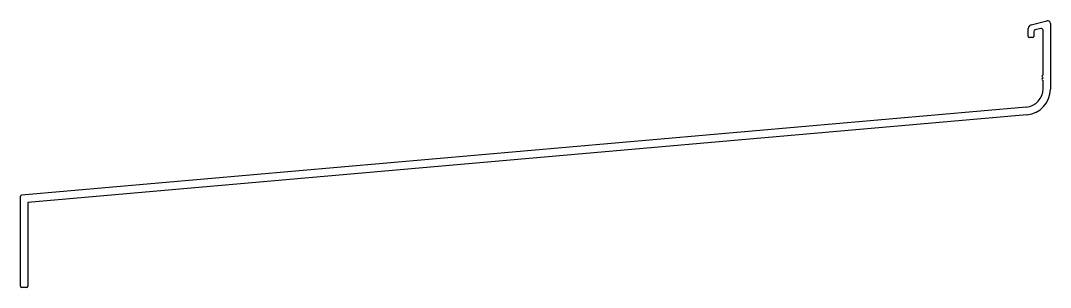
# Model space of a CAD drawing. Extents: x 1234 to 1514, y 1937 to 2010.
import ezdxf

# ---------------------------------------------------------------- set-up
doc = ezdxf.new("R2010")
doc.units = 0
doc.layers.get('0').update_dxf_attribs({"linetype": 'CONTINUOUS'})

msp = doc.modelspace()

# ---------------------------------------------------------------- linework, layer by layer
at = {"linetype": 'CONTINUOUS'}
for p, q in [((1508.29, 2008.46), (1512.54, 2009.6)), ((1513.54, 2008.83), (1513.54, 1991.04)), ((1507.54, 2005.33), (1507.54, 2007.5)), ((1508.74, 2005.03), (1507.84, 2005.03)), ((1509.04, 2006.62), (1509.04, 2005.33)), ((1510.92, 2007.51), (1509.42, 2007.11)), ((1511.54, 1994.91), (1511.54, 2007.03)), ((1511.32, 1994.69), (1511.54, 1994.91)), ((1511.54, 1994.11), (1511.32, 1994.33)), ((1511.32, 1993.88), (1511.54, 1994.11)), ((1511.54, 1993.3), (1511.32, 1993.53)), ((1511.54, 1991.14), (1511.54, 1993.3)), ((1506.98, 1986.16), (1233.82, 1962.26)), ((1507.15, 1984.06), (1235.54, 1960.3)), ((1233.54, 1937.53), (1233.54, 1961.96)), ((1235.54, 1960.3), (1235.54, 1937.53)), ((1235.24, 1937.23), (1233.84, 1937.23))]:
    msp.add_line(p, q, dxfattribs=at)
for centre, radius, start, end in [((1508.54, 2007.5), 1, 105, 180), ((1512.74, 2008.83), 0.8, 0, 105), ((1507.84, 2005.33), 0.3, 180, 270), ((1508.74, 2005.33), 0.3, 270, 0), ((1509.54, 2006.62), 0.5, 105, 180), ((1511.04, 2007.03), 0.5, 0, 105), ((1511.49, 1994.51), 0.25, 135, 225), ((1511.49, 1993.7), 0.25, 135, 225), ((1506.54, 1991.14), 5, 275, 360), ((1506.54, 1991.04), 7, 275, 0), ((1233.84, 1961.96), 0.3, 95, 180), ((1233.84, 1937.53), 0.3, 180, 270), ((1235.24, 1937.53), 0.3, 270, 360)]:
    msp.add_arc(centre, radius, start, end, dxfattribs=at)

doc.saveas('drawing.dxf')
